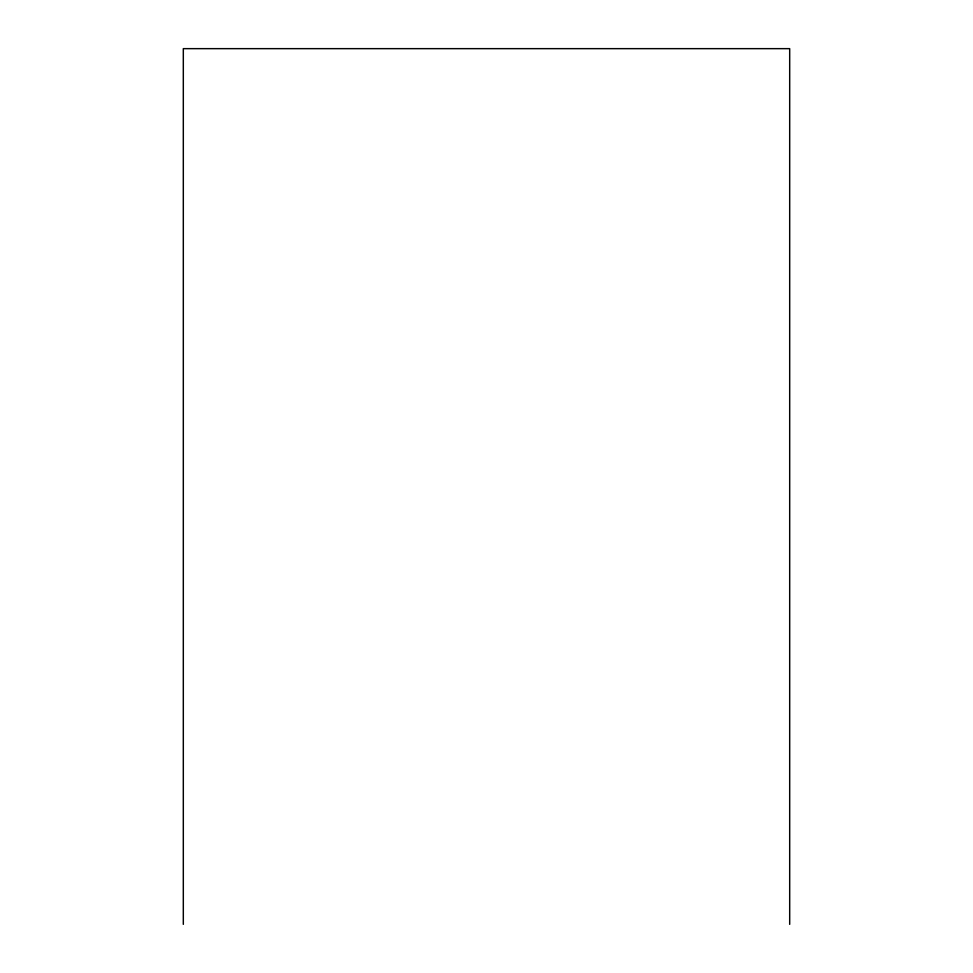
<?xml version="1.0" encoding="UTF-8"?>
<svg xmlns="http://www.w3.org/2000/svg" width="973" height="973" viewBox="0 0 973 973"><rect width="100%" height="100%" fill="white"/><g stroke="black" fill="none" stroke-linecap="round" stroke-linejoin="round"><path stroke-width="1.46" d="M789.687 924.35L789.687 48.65L183.313 48.65L183.313 924.35"/></g></svg>
